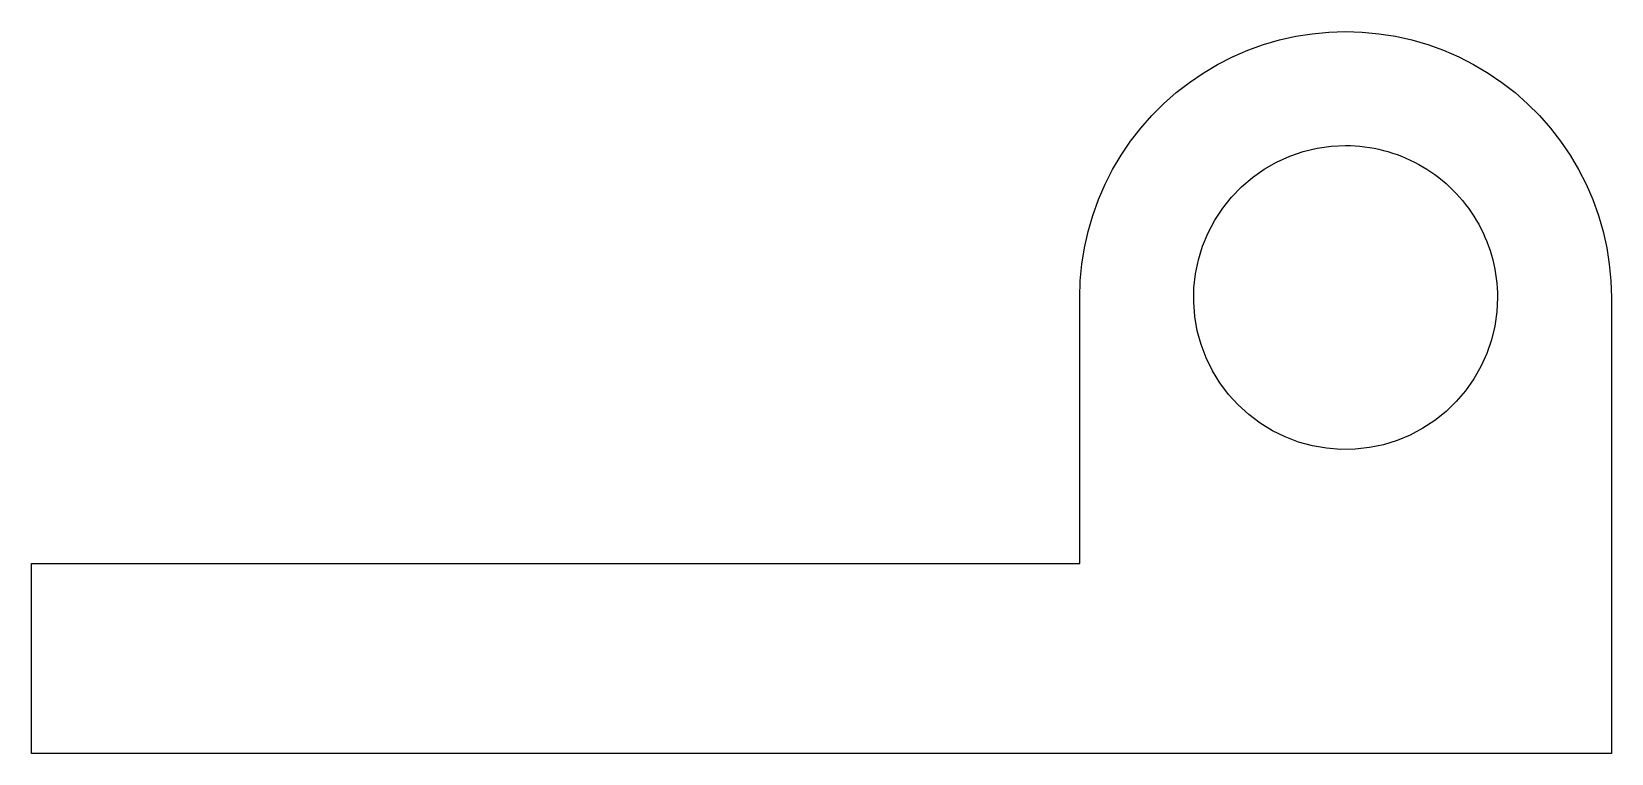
# Model space of a CAD drawing. Header units: metres. Extents: x -33.3 to 8.3, y 0 to 19.
import ezdxf

# ---------------------------------------------------------------- set-up
doc = ezdxf.new("R2010")
doc.units = ezdxf.units.M

msp = doc.modelspace()

# ---------------------------------------------------------------- linework, layer by layer
for points in [[(-5.7, 12), (-5.686, 12.44), (-5.645, 12.877), (-5.576, 13.312), (-5.48, 13.741), (-5.357, 14.163), (-5.208, 14.577), (-5.034, 14.98), (-4.834, 15.372), (-4.61, 15.751), (-4.363, 16.114), (-4.094, 16.462), (-3.803, 16.792), (-3.492, 17.103), (-3.162, 17.394), (-2.814, 17.663), (-2.451, 17.91), (-2.072, 18.134), (-1.68, 18.334), (-1.277, 18.508), (-0.863, 18.657), (-0.441, 18.78), (-0.012, 18.876), (0.423, 18.945), (0.86, 18.986), (1.3, 19), (1.74, 18.986), (2.177, 18.945), (2.612, 18.876), (3.041, 18.78), (3.463, 18.657), (3.877, 18.508), (4.28, 18.334), (4.672, 18.134), (5.051, 17.91), (5.414, 17.663), (5.762, 17.394), (6.092, 17.103), (6.403, 16.792), (6.694, 16.462), (6.963, 16.114), (7.21, 15.751), (7.434, 15.372), (7.634, 14.98), (7.808, 14.577), (7.957, 14.163), (8.08, 13.741), (8.176, 13.312), (8.245, 12.877), (8.286, 12.44), (8.3, 12)], [(5.3, 12), (5.282, 11.624), (5.229, 11.25), (5.141, 10.884), (5.019, 10.528), (4.864, 10.184), (4.677, 9.857), (4.461, 9.548), (4.216, 9.262), (3.945, 9), (3.651, 8.764), (3.336, 8.557), (3.003, 8.381), (2.655, 8.236), (2.295, 8.126), (1.926, 8.049), (1.551, 8.008), (1.174, 8.002), (0.799, 8.032), (0.427, 8.096), (0.064, 8.196), (-0.289, 8.329), (-0.627, 8.495), (-0.948, 8.692), (-1.25, 8.918), (-1.528, 9.172), (-1.782, 9.45), (-2.008, 9.752), (-2.205, 10.073), (-2.371, 10.411), (-2.504, 10.764), (-2.604, 11.127), (-2.668, 11.499), (-2.698, 11.874), (-2.692, 12.251), (-2.651, 12.626), (-2.574, 12.995), (-2.464, 13.355), (-2.319, 13.703), (-2.143, 14.036), (-1.936, 14.351), (-1.7, 14.645), (-1.438, 14.916), (-1.152, 15.161), (-0.843, 15.377), (-0.516, 15.564), (-0.172, 15.719), (0.184, 15.841), (0.55, 15.929), (0.924, 15.982), (1.3, 16)], [(1.3, 16), (1.426, 15.998), (1.551, 15.992), (1.676, 15.982), (1.801, 15.968), (1.926, 15.951), (2.05, 15.929), (2.173, 15.904), (2.295, 15.874), (2.416, 15.841), (2.536, 15.804), (2.655, 15.764), (2.772, 15.719), (2.889, 15.671), (3.003, 15.619), (3.116, 15.564), (3.227, 15.505), (3.336, 15.443), (3.443, 15.377), (3.548, 15.308), (3.651, 15.236), (3.752, 15.161), (3.85, 15.082), (3.945, 15), (4.038, 14.916), (4.128, 14.828), (4.216, 14.738), (4.3, 14.645), (4.382, 14.55), (4.461, 14.452), (4.536, 14.351), (4.608, 14.248), (4.677, 14.143), (4.743, 14.036), (4.805, 13.927), (4.864, 13.816), (4.919, 13.703), (4.971, 13.589), (5.019, 13.472), (5.064, 13.355), (5.104, 13.236), (5.141, 13.116), (5.174, 12.995), (5.204, 12.873), (5.229, 12.75), (5.251, 12.626), (5.268, 12.501), (5.282, 12.376), (5.292, 12.251), (5.298, 12.126), (5.3, 12)], [(-5.7, 5), (-5.7, 5.14), (-5.7, 5.28), (-5.7, 5.42), (-5.7, 5.56), (-5.7, 5.7), (-5.7, 5.84), (-5.7, 5.98), (-5.7, 6.12), (-5.7, 6.26), (-5.7, 6.4), (-5.7, 6.54), (-5.7, 6.68), (-5.7, 6.82), (-5.7, 6.96), (-5.7, 7.1), (-5.7, 7.24), (-5.7, 7.38), (-5.7, 7.52), (-5.7, 7.66), (-5.7, 7.8), (-5.7, 7.94), (-5.7, 8.08), (-5.7, 8.22), (-5.7, 8.36), (-5.7, 8.5), (-5.7, 8.64), (-5.7, 8.78), (-5.7, 8.92), (-5.7, 9.06), (-5.7, 9.2), (-5.7, 9.34), (-5.7, 9.48), (-5.7, 9.62), (-5.7, 9.76), (-5.7, 9.9), (-5.7, 10.04), (-5.7, 10.18), (-5.7, 10.32), (-5.7, 10.46), (-5.7, 10.6), (-5.7, 10.74), (-5.7, 10.88), (-5.7, 11.02), (-5.7, 11.16), (-5.7, 11.3), (-5.7, 11.44), (-5.7, 11.58), (-5.7, 11.72), (-5.7, 11.86), (-5.7, 12)], [(-5.7, 5), (-5.7, 5.14), (-5.7, 5.28), (-5.7, 5.42), (-5.7, 5.56), (-5.7, 5.7), (-5.7, 5.84), (-5.7, 5.98), (-5.7, 6.12), (-5.7, 6.26), (-5.7, 6.4), (-5.7, 6.54), (-5.7, 6.68), (-5.7, 6.82), (-5.7, 6.96), (-5.7, 7.1), (-5.7, 7.24), (-5.7, 7.38), (-5.7, 7.52), (-5.7, 7.66), (-5.7, 7.8), (-5.7, 7.94), (-5.7, 8.08), (-5.7, 8.22), (-5.7, 8.36), (-5.7, 8.5), (-5.7, 8.64), (-5.7, 8.78), (-5.7, 8.92), (-5.7, 9.06), (-5.7, 9.2), (-5.7, 9.34), (-5.7, 9.48), (-5.7, 9.62), (-5.7, 9.76), (-5.7, 9.9), (-5.7, 10.04), (-5.7, 10.18), (-5.7, 10.32), (-5.7, 10.46), (-5.7, 10.6), (-5.7, 10.74), (-5.7, 10.88), (-5.7, 11.02), (-5.7, 11.16), (-5.7, 11.3), (-5.7, 11.44), (-5.7, 11.58), (-5.7, 11.72), (-5.7, 11.86), (-5.7, 12)], [(8.3, 12), (8.3, 11.76), (8.3, 11.52), (8.3, 11.28), (8.3, 11.04), (8.3, 10.8), (8.3, 10.56), (8.3, 10.32), (8.3, 10.08), (8.3, 9.84), (8.3, 9.6), (8.3, 9.36), (8.3, 9.12), (8.3, 8.88), (8.3, 8.64), (8.3, 8.4), (8.3, 8.16), (8.3, 7.92), (8.3, 7.68), (8.3, 7.44), (8.3, 7.2), (8.3, 6.96), (8.3, 6.72), (8.3, 6.48), (8.3, 6.24), (8.3, 6), (8.3, 5.76), (8.3, 5.52), (8.3, 5.28), (8.3, 5.04), (8.3, 4.8), (8.3, 4.56), (8.3, 4.32), (8.3, 4.08), (8.3, 3.84), (8.3, 3.6), (8.3, 3.36), (8.3, 3.12), (8.3, 2.88), (8.3, 2.64), (8.3, 2.4), (8.3, 2.16), (8.3, 1.92), (8.3, 1.68), (8.3, 1.44), (8.3, 1.2), (8.3, 0.96), (8.3, 0.72), (8.3, 0.48), (8.3, 0.24), (8.3, 0)], [(-33.3, 0), (-33.3, 0.1), (-33.3, 0.2), (-33.3, 0.3), (-33.3, 0.4), (-33.3, 0.5), (-33.3, 0.6), (-33.3, 0.7), (-33.3, 0.8), (-33.3, 0.9), (-33.3, 1), (-33.3, 1.1), (-33.3, 1.2), (-33.3, 1.3), (-33.3, 1.4), (-33.3, 1.5), (-33.3, 1.6), (-33.3, 1.7), (-33.3, 1.8), (-33.3, 1.9), (-33.3, 2), (-33.3, 2.1), (-33.3, 2.2), (-33.3, 2.3), (-33.3, 2.4), (-33.3, 2.5), (-33.3, 2.6), (-33.3, 2.7), (-33.3, 2.8), (-33.3, 2.9), (-33.3, 3), (-33.3, 3.1), (-33.3, 3.2), (-33.3, 3.3), (-33.3, 3.4), (-33.3, 3.5), (-33.3, 3.6), (-33.3, 3.7), (-33.3, 3.8), (-33.3, 3.9), (-33.3, 4), (-33.3, 4.1), (-33.3, 4.2), (-33.3, 4.3), (-33.3, 4.4), (-33.3, 4.5), (-33.3, 4.6), (-33.3, 4.7), (-33.3, 4.8), (-33.3, 4.9), (-33.3, 5)], [(-33.3, 5), (-32.748, 5), (-32.196, 5), (-31.644, 5), (-31.092, 5), (-30.54, 5), (-29.988, 5), (-29.436, 5), (-28.884, 5), (-28.332, 5), (-27.78, 5), (-27.228, 5), (-26.676, 5), (-26.124, 5), (-25.572, 5), (-25.02, 5), (-24.468, 5), (-23.916, 5), (-23.364, 5), (-22.812, 5), (-22.26, 5), (-21.708, 5), (-21.156, 5), (-20.604, 5), (-20.052, 5), (-19.5, 5), (-18.948, 5), (-18.396, 5), (-17.844, 5), (-17.292, 5), (-16.74, 5), (-16.188, 5), (-15.636, 5), (-15.084, 5), (-14.532, 5), (-13.98, 5), (-13.428, 5), (-12.876, 5), (-12.324, 5), (-11.772, 5), (-11.22, 5), (-10.668, 5), (-10.116, 5), (-9.564, 5), (-9.012, 5), (-8.46, 5), (-7.908, 5), (-7.356, 5), (-6.804, 5), (-6.252, 5), (-5.7, 5)], [(-20, 5), (-19.714, 5), (-19.428, 5), (-19.142, 5), (-18.856, 5), (-18.57, 5), (-18.284, 5), (-17.998, 5), (-17.712, 5), (-17.426, 5), (-17.14, 5), (-16.854, 5), (-16.568, 5), (-16.282, 5), (-15.996, 5), (-15.71, 5), (-15.424, 5), (-15.138, 5), (-14.852, 5), (-14.566, 5), (-14.28, 5), (-13.994, 5), (-13.708, 5), (-13.422, 5), (-13.136, 5), (-12.85, 5), (-12.564, 5), (-12.278, 5), (-11.992, 5), (-11.706, 5), (-11.42, 5), (-11.134, 5), (-10.848, 5), (-10.562, 5), (-10.276, 5), (-9.99, 5), (-9.704, 5), (-9.418, 5), (-9.132, 5), (-8.846, 5), (-8.56, 5), (-8.274, 5), (-7.988, 5), (-7.702, 5), (-7.416, 5), (-7.13, 5), (-6.844, 5), (-6.558, 5), (-6.272, 5), (-5.986, 5), (-5.7, 5)], [(8.3, 0), (7.468, 0), (6.636, 0), (5.804, 0), (4.972, 0), (4.14, 0), (3.308, 0), (2.476, 0), (1.644, 0), (0.812, 0), (-0.02, 0), (-0.852, 0), (-1.684, 0), (-2.516, 0), (-3.348, 0), (-4.18, 0), (-5.012, 0), (-5.844, 0), (-6.676, 0), (-7.508, 0), (-8.34, 0), (-9.172, 0), (-10.004, 0), (-10.836, 0), (-11.668, 0), (-12.5, 0), (-13.332, 0), (-14.164, 0), (-14.996, 0), (-15.828, 0), (-16.66, 0), (-17.492, 0), (-18.324, 0), (-19.156, 0), (-19.988, 0), (-20.82, 0), (-21.652, 0), (-22.484, 0), (-23.316, 0), (-24.148, 0), (-24.98, 0), (-25.812, 0), (-26.644, 0), (-27.476, 0), (-28.308, 0), (-29.14, 0), (-29.972, 0), (-30.804, 0), (-31.636, 0), (-32.468, 0), (-33.3, 0)]]:
    msp.add_lwpolyline(points)

doc.saveas('drawing.dxf')
